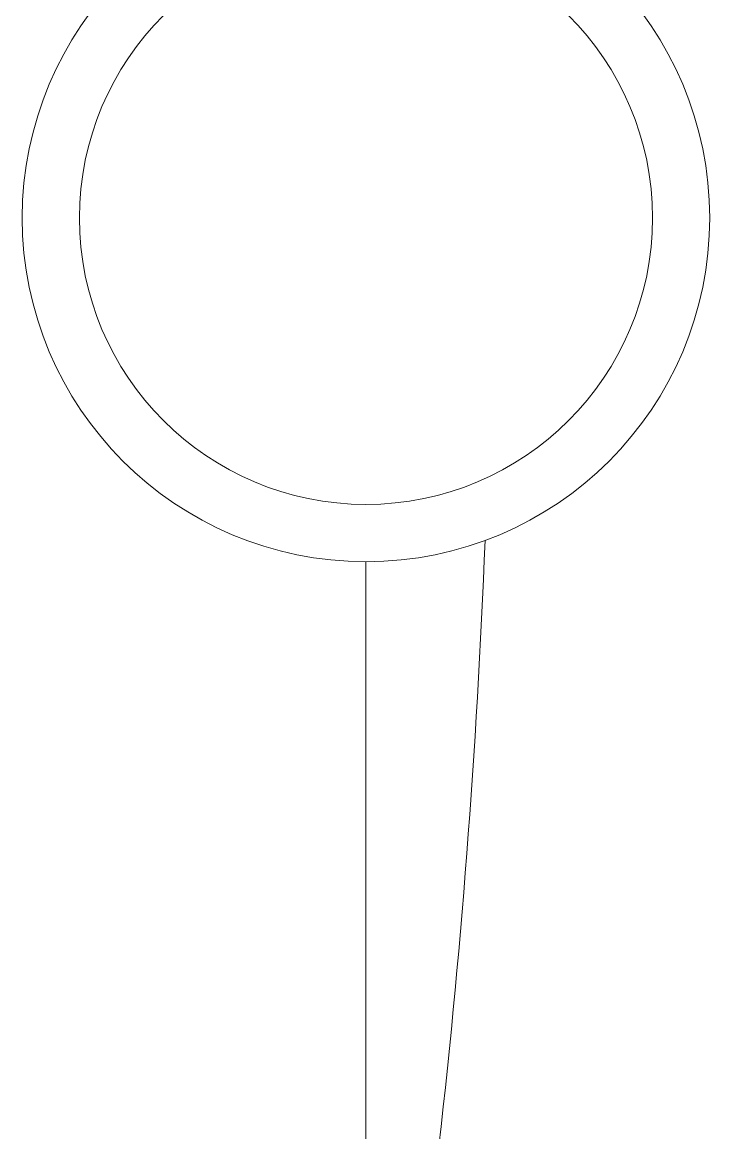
# Model space of a CAD drawing. Header units: inches. Extents: x 542787 to 543192, y 9574025 to 9574373.
# Drawn here: x 542828.29484 to 542828.30687, y 9574192.47958 to 9574192.499 of the extents above; entities that cross this region are included whole.
import ezdxf

# ---------------------------------------------------------------- set-up
doc = ezdxf.new("R2010")
doc.units = ezdxf.units.IN
doc.header["$MEASUREMENT"] = 0
doc.layers.add('I-ARQ', color=8, linetype='Continuous')

msp = doc.modelspace()

# ---------------------------------------------------------------- linework, layer by layer
at = {"layer": 'I-ARQ', "lineweight": 5}
for points in [[(542828.300856, 9574192.489569), (542828.297536, 9574192.489569), (542828.294845, 9574192.49226), (542828.294845, 9574192.49558), (542828.294845, 9574192.49558), (542828.294845, 9574192.4989), (542828.297536, 9574192.501592), (542828.300856, 9574192.501592), (542828.300856, 9574192.501592), (542828.304176, 9574192.501592), (542828.306867, 9574192.4989), (542828.306867, 9574192.49558), (542828.306867, 9574192.49558), (542828.306867, 9574192.49226), (542828.304176, 9574192.489569), (542828.300856, 9574192.489569)], [(542828.300856, 9574192.490571), (542828.298089, 9574192.490571), (542828.295846, 9574192.492814), (542828.295846, 9574192.49558), (542828.295846, 9574192.49558), (542828.295846, 9574192.498347), (542828.298089, 9574192.500589), (542828.300856, 9574192.500589), (542828.300856, 9574192.500589), (542828.303622, 9574192.500589), (542828.305866, 9574192.498347), (542828.305866, 9574192.49558), (542828.305866, 9574192.49558), (542828.305866, 9574192.492814), (542828.303622, 9574192.490571), (542828.300856, 9574192.490571)]]:
    msp.add_open_spline(points, degree=3, knots=[0, 0, 0, 0, 0.25, 0.25, 0.25, 0.25, 0.5, 0.5, 0.5, 0.5, 0.75, 0.75, 0.75, 0.75, 1, 1, 1, 1], dxfattribs=at)
for points in [[(542828.302937, 9574192.489941), (542828.302794, 9574192.486289), (542828.302513, 9574192.482644), (542828.302093, 9574192.479014)], [(542828.300856, 9574192.479115), (542828.300856, 9574192.479115), (542828.300856, 9574192.489569), (542828.300856, 9574192.489569)]]:
    msp.add_open_spline(points, degree=3, dxfattribs=at)

doc.saveas('drawing.dxf')
